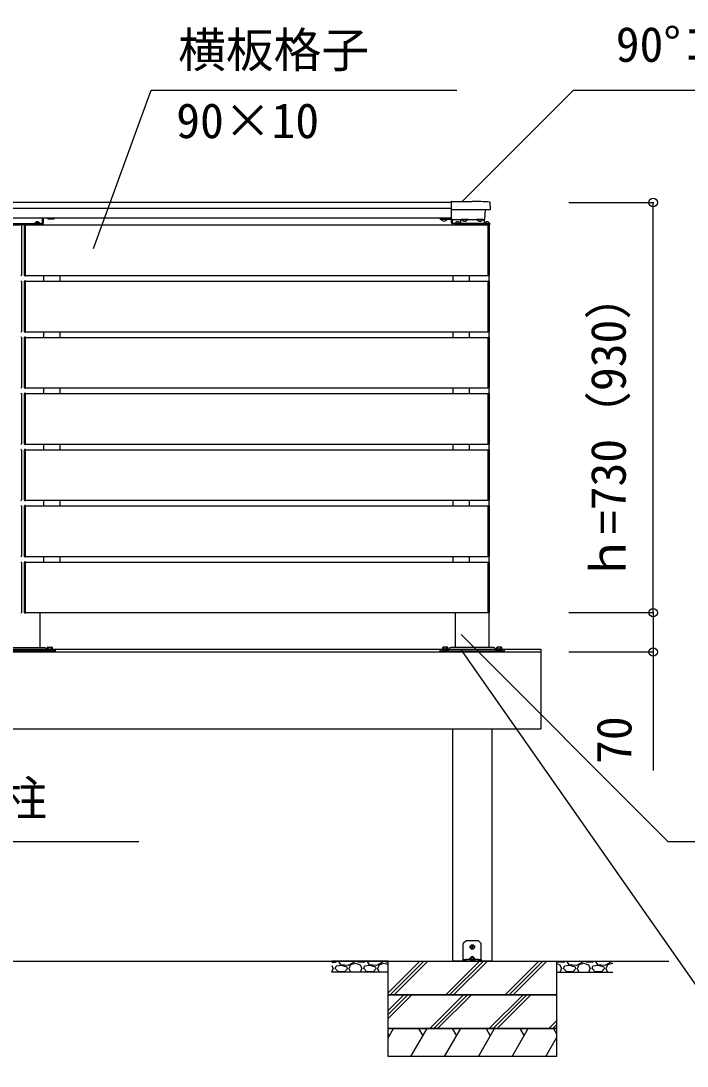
# Model space of a CAD drawing. Units: millimetres, scale not verified. Extents: x -4375 to 4375, y -6502 to 6475.
# Drawn here: x 761 to 1946, y 61 to 1921 of the extents above; entities that cross this region are included whole.
import ezdxf
from ezdxf.enums import TextEntityAlignment as Align

# ---------------------------------------------------------------- set-up
doc = ezdxf.new("R2010")
doc.units = ezdxf.units.MM
doc.header["$LTSCALE"] = 30
for name, color, linetype in [('0-2_YKK_13', 4, 'Continuous'), ('0-3_YKK_A1', 4, 'Continuous'), ('0-4_YKK_D', 6, 'Continuous')]:
    doc.layers.add(name, color=color, linetype=linetype)
doc.styles.add('ＭＳ ゴシック', font='')
doc.styles.get('ＭＳ ゴシック').set_extended_font_data('MS Gothic')

msp = doc.modelspace()

# ---------------------------------------------------------------- linework, layer by layer
at = {"layer": '0-2_YKK_13'}
for p, q in [((1552.41, 283.61), (1548, 279.2)), ((1548, 251.2), (1548, 279.2)), ((1574.17, 284.2), (1553.83, 284.2)), ((1580, 279.2), (1575.59, 283.61)), ((1580, 251.2), (1580, 279.2)), ((1561.76, 273.7), (1562.86, 273.72)), ((1561.76, 272.7), (1562.86, 272.68)), ((1562.86, 273.72), (1563.38, 273.82)), ((1562.86, 272.68), (1563.38, 272.58)), ((1563.48, 274.34), (1563.38, 273.82)), ((1563.48, 272.06), (1563.38, 272.58)), ((1563.5, 275.44), (1563.48, 274.34)), ((1563.5, 270.96), (1563.48, 272.06)), ((1564.5, 275.44), (1564.52, 274.34)), ((1564.5, 270.96), (1564.52, 272.06)), ((1564.52, 274.34), (1564.62, 273.82)), ((1564.52, 272.06), (1564.62, 272.58)), ((1565.14, 273.72), (1564.62, 273.82)), ((1565.14, 272.68), (1564.62, 272.58)), ((1566.24, 273.7), (1565.14, 273.72)), ((1566.24, 272.7), (1565.14, 272.68)), ((1548, 250.7), (1548, 251.2)), ((1552.41, 248.2), (1548, 248.2)), ((1552.41, 250.7), (1553.83, 250.7)), ((1552.41, 248.2), (1552.41, 250.7)), ((1553.83, 248.2), (1552.41, 248.2)), ((1574.17, 250.7), (1553.83, 250.7)), ((1574.17, 248.2), (1553.83, 248.2)), ((1562.56, 255.66), (1558.1, 251.2)), ((1560, 251.62), (1560, 251.2)), ((1560.5, 250.7), (1567.5, 250.7)), ((1569.9, 251.2), (1565.44, 255.66)), ((1568, 251.62), (1568, 251.2)), ((1574.17, 250.7), (1575.59, 250.7)), ((1575.59, 248.2), (1574.17, 248.2)), ((1575.59, 250.7), (1580, 250.7)), ((1575.59, 250.7), (1575.59, 248.2)), ((1580, 248.2), (1575.59, 248.2)), ((1580, 251.2), (1580, 250.7)), ((1580, 250.7), (1580, 248.2))]:
    msp.add_line(p, q, dxfattribs=at)
msp.add_lwpolyline([(1548, 248.2), (1548, 250.7), (1552.41, 250.7)], dxfattribs=at)
msp.add_circle((1564, 273.2), 4, dxfattribs=at)
for centre, radius, start, end in [((1553.83, 282.2), 2, 90, 135), ((1574.17, 282.2), 2, 45, 90), ((1564, 273.2), 2.3, 167.44414, 192.55586), ((1564, 273.2), 2.3, 77.44414, 102.55586), ((1564, 273.2), 2.3, 257.44414, 282.55586), ((1564, 273.2), 2.3, 347.44414, 12.55586), ((1561, 251.62), 1, 126.03188, 180), ((1560.5, 251.2), 0.5, 180, 270), ((1564, 247.5), 6.1, 53.96812, 126.03188), ((1567.5, 251.2), 0.5, 270, 0), ((1567, 251.62), 1, 0, 53.96812)]:
    msp.add_arc(centre, radius, start, end, dxfattribs=at)
for centre, major_axis, ratio, start_param, end_param in [((1558.6, 251.2), (0.688, 0.425), 0.381966, 2.1243707, 3.695167), ((1564, 252.77), (0, -3.54), 0.707107, 2.5261129, 3.7570724), ((1569.4, 251.2), (0.688, -0.425), 0.381966, 5.7296109, 7.3004073)]:
    msp.add_ellipse(centre, major_axis=major_axis, ratio=ratio, start_param=start_param, end_param=end_param, dxfattribs=at)
at = {"layer": '0-3_YKK_A1'}
for p, q in [((1527.5, 1600), (1564, 1600)), ((1526.5, 1598.2), (-65, 1598.2)), ((1526.5, 1587.7), (-65, 1587.7)), ((1526.5, 1599), (1526.5, 1568.63)), ((1527.5, 1585.9), (1595.5, 1585.9)), ((1586.3, 1567.7), (1587.25, 1585.9)), ((1596.5, 1586.96), (1595.82, 1598.11)), ((1526.5, 1570.2), (-65.13, 1570.2)), ((799, 1561.7), (799, 1570.2)), ((801, 1561.7), (801, 1570.2)), ((808.23, 1569.35), (808.23, 1570.2)), ((809, 1568.9), (808.23, 1569.35)), ((819, 1568.9), (809, 1568.9)), ((811.11, 1569.35), (811.11, 1570.2)), ((816.89, 1569.35), (816.89, 1570.2)), ((819, 1568.9), (819.77, 1569.35)), ((819.77, 1569.35), (819.77, 1570.2)), ((1507, 1570.2), (1507, 1567.7)), ((1526.5, 1570.2), (1507, 1570.2)), ((1526.5, 1567.7), (1507, 1567.7)), ((1509.25, 1567.6), (1509.25, 1567.7)), ((1518.75, 1567.6), (1518.75, 1567.7)), ((1526.5, 1567.7), (1527.5, 1567.7)), ((1527, 1561.7), (1527, 1567.7)), ((1527, 1561.7), (1527, 1567.7)), ((1529, 1567.7), (1527, 1567.7)), ((1529, 1565.7), (1527, 1565.7)), ((1527.5, 1567.7), (1586.3, 1567.7)), ((1529, 1561.7), (1529, 1567.7)), ((1529, 1561.7), (1529, 1567.7)), ((1545, 1567.7), (1543, 1565.7)), ((1543, 1565.7), (1543, 1560.7)), ((1556.5, 1567.7), (1545, 1567.7)), ((1555.25, 1567.7), (1545.75, 1567.7)), ((1555.25, 1567.19), (1555.25, 1567.7)), ((1583, 1567.7), (1571.5, 1567.7)), ((1582.25, 1567.7), (1572.75, 1567.7)), ((1582.25, 1567.19), (1582.25, 1567.7)), ((1583, 1567.7), (1585, 1565.7)), ((1585, 1565.7), (1585, 1560.7)), ((730, 1560.7), (798, 1560.7)), ((798, 1558.7), (730, 1558.7)), ((761.5, 1557.64), (761.5, 1468.76)), ((766.5, 1557.64), (766.5, 1468.76)), ((768.5, 1558.2), (1533, 1558.2)), ((794.75, 1560.7), (785.25, 1560.7)), ((794.75, 1561.21), (794.75, 1560.7)), ((795, 1560.7), (795, 1558.7)), ((1595, 1560.7), (1530, 1560.7)), ((1533, 1560.7), (1533, 1558.7)), ((1533.25, 1561.21), (1533.25, 1560.7)), ((1533.25, 1560.7), (1542.75, 1560.7)), ((1585.25, 1561.21), (1585.25, 1560.7)), ((1585.25, 1560.7), (1594.75, 1560.7)), ((1586.3, 1560.7), (1586.3, 1560.7)), ((1594, 806.2), (1594, 1558.2)), ((1594, 1557.64), (1594, 1468.76)), ((761.5, 1457.64), (761.5, 1368.76)), ((766.5, 1457.64), (766.5, 1368.76)), ((768.5, 1468.2), (1592, 1468.2)), ((768.5, 1458.2), (1592, 1458.2)), ((801.6, 1458.2), (801.6, 1468.2)), ((830.5, 1458.2), (830.5, 1468.2)), ((1530, 1458.2), (1530, 1468.2)), ((1558.9, 1458.2), (1558.9, 1468.2)), ((1594, 1457.64), (1594, 1368.76)), ((768.5, 1368.2), (1592, 1368.2)), ((768.5, 1358.2), (1592, 1358.2)), ((801.6, 1358.2), (801.6, 1368.2)), ((830.5, 1358.2), (830.5, 1368.2)), ((1530, 1358.2), (1530, 1368.2)), ((1558.9, 1358.2), (1558.9, 1368.2)), ((761.5, 1357.64), (761.5, 1268.76)), ((766.5, 1357.64), (766.5, 1268.76)), ((1594, 1357.64), (1594, 1268.76)), ((768.5, 1268.2), (1592, 1268.2)), ((801.6, 1258.2), (801.6, 1268.2)), ((830.5, 1258.2), (830.5, 1268.2)), ((1530, 1258.2), (1530, 1268.2)), ((1558.9, 1258.2), (1558.9, 1268.2)), ((761.5, 1257.64), (761.5, 1168.76)), ((766.5, 1257.64), (766.5, 1168.76)), ((768.5, 1258.2), (1592, 1258.2)), ((1594, 1257.64), (1594, 1168.76)), ((761.5, 1157.64), (761.5, 1068.76)), ((766.5, 1157.64), (766.5, 1068.76)), ((768.5, 1168.2), (1592, 1168.2)), ((768.5, 1158.2), (1592, 1158.2)), ((801.6, 1158.2), (801.6, 1168.2)), ((830.5, 1158.2), (830.5, 1168.2)), ((1530, 1158.2), (1530, 1168.2)), ((1558.9, 1158.2), (1558.9, 1168.2)), ((1594, 1157.64), (1594, 1068.76)), ((768.5, 1068.2), (1592, 1068.2)), ((801.6, 1058.2), (801.6, 1068.2)), ((830.5, 1058.2), (830.5, 1068.2)), ((1530, 1058.2), (1530, 1068.2)), ((1558.9, 1058.2), (1558.9, 1068.2)), ((761.5, 1057.64), (761.5, 968.76)), ((766.5, 1057.64), (766.5, 968.76)), ((768.5, 1058.2), (1592, 1058.2)), ((1594, 1057.64), (1594, 968.76)), ((768.5, 968.2), (1592, 968.2)), ((801.6, 958.2), (801.6, 968.2)), ((830.5, 958.2), (830.5, 968.2)), ((1530, 958.2), (1530, 968.2)), ((1558.9, 958.2), (1558.9, 968.2)), ((761.5, 957.64), (761.5, 868.76)), ((766.5, 957.64), (766.5, 868.76)), ((768.5, 958.2), (1592, 958.2)), ((1594, 957.64), (1594, 868.76)), ((768.5, 868.2), (1592, 868.2)), ((794, 868.2), (794, 806.2)), ((1534, 806.2), (1534, 868.2)), ((706.5, 801.4), (821.5, 801.4)), ((726.29, 806.2), (801.71, 806.2)), ((794, 801.4), (734, 801.4)), ((804.92, 804.35), (806.16, 802.2)), ((807.3, 803.2), (816.7, 803.2)), ((807.3, 802.2), (807.3, 803.2)), ((808, 806.7), (807.38, 806.34)), ((807.38, 803.2), (807.38, 806.34)), ((808, 806.7), (816, 806.7)), ((809.5, 803.2), (814.5, 803.2)), ((809.69, 803.2), (809.69, 806.34)), ((814.31, 803.2), (814.31, 806.34)), ((816, 806.7), (816.62, 806.34)), ((816.62, 803.2), (816.62, 806.34)), ((816.7, 803.2), (816.7, 802.2)), ((821.5, 801.4), (821.5, 798.2)), ((1621.5, 801.4), (1506.5, 801.4)), ((1520.7, 803.2), (1511.3, 803.2)), ((1511.3, 803.2), (1511.3, 802.2)), ((1512, 806.7), (1511.38, 806.34)), ((1511.38, 803.2), (1511.38, 806.34)), ((1520, 806.7), (1512, 806.7)), ((1518.5, 803.2), (1513.5, 803.2)), ((1513.69, 803.2), (1513.69, 806.34)), ((1518.31, 803.2), (1518.31, 806.34)), ((1520, 806.7), (1520.62, 806.34)), ((1520.62, 803.2), (1520.62, 806.34)), ((1520.7, 802.2), (1520.7, 803.2)), ((1523.07, 804.35), (1521.83, 802.2)), ((1523.07, 804.35), (1522.77, 803.83)), ((1601.72, 806.2), (1526.28, 806.2)), ((1604.5, 801.4), (1617.5, 801.4)), ((1604.93, 804.35), (1605.23, 803.83)), ((1604.93, 804.35), (1606.17, 802.2)), ((1616.7, 803.2), (1607.3, 803.2)), ((1607.3, 803.2), (1607.3, 802.2)), ((1608, 806.7), (1607.38, 806.34)), ((1607.38, 803.2), (1607.38, 806.34)), ((1616, 806.7), (1608, 806.7)), ((1614.5, 803.2), (1609.5, 803.2)), ((1609.69, 803.2), (1609.69, 806.34)), ((1614.31, 803.2), (1614.31, 806.34)), ((1616, 806.7), (1616.62, 806.34)), ((1616.62, 803.2), (1616.62, 806.34)), ((1616.7, 802.2), (1616.7, 803.2)), ((1621.5, 798.2), (1621.5, 801.4)), ((1621.5, 798.2), (1621.5, 801.4)), ((1686, 803.2), (1686, 661.2)), ((-1963, 798.2), (1686, 798.2)), ((706.5, 798.2), (821.5, 798.2)), ((821.5, 798.2), (706.5, 798.2)), ((821.5, 798.2), (706.5, 798.2)), ((711.5, 798.2), (811.5, 798.2)), ((1506.5, 798.2), (1621.5, 798.2)), ((1621.5, 798.2), (1506.5, 798.2)), ((1616.5, 798.2), (1516.5, 798.2)), ((1529, 661.2), (1529, 248.2)), ((1599, 661.2), (1599, 248.2)), ((1599, 661.2), (1599, 248.2)), ((-2186.58, 248.2), (1914, 248.2)), ((1414, 248.2), (1314, 248.2)), ((1314, 246.39), (1320.03, 246.1)), ((1320.03, 246.1), (1322.74, 248.2)), ((1326.64, 247.63), (1327.15, 248.2)), ((1330.19, 241.53), (1326.64, 247.63)), ((1353.56, 246.1), (1342.89, 240.52)), ((1344.92, 234.93), (1347.97, 242.04)), ((1347.97, 242.04), (1356.1, 244.58)), ((1354.16, 248.2), (1353.56, 246.1)), ((1356.1, 244.58), (1364.23, 241.53)), ((1359.5, 248.2), (1360.16, 246.61)), ((1360.16, 246.61), (1370.83, 246.1)), ((1370.83, 246.1), (1373.54, 248.2)), ((1377.44, 247.63), (1377.95, 248.2)), ((1380.99, 241.53), (1377.44, 247.63)), ((1404.36, 246.1), (1393.69, 240.52)), ((1395.72, 234.93), (1398.77, 242.04)), ((1398.77, 242.04), (1406.9, 244.58)), ((1404.96, 248.2), (1404.36, 246.1)), ((1406.9, 244.58), (1414, 241.92)), ((1410.3, 248.2), (1410.96, 246.61)), ((1410.96, 246.61), (1414, 246.47)), ((1414, 191.65), (1470.55, 248.2)), ((1417.62, 188.2), (1477.62, 248.2)), ((1424.69, 188.2), (1484.69, 248.2)), ((1516.61, 188.2), (1576.61, 248.2)), ((1523.69, 188.2), (1583.69, 248.2)), ((1599.08, 248.2), (1528.92, 248.2)), ((1530.76, 188.2), (1590.76, 248.2)), ((1622.68, 188.2), (1682.68, 248.2)), ((1629.75, 188.2), (1689.75, 248.2)), ((1636.82, 188.2), (1696.82, 248.2)), ((1714, 248.2), (1814, 248.2)), ((1714, 243.72), (1719.83, 241.53)), ((1715.1, 248.2), (1715.76, 246.61)), ((1715.76, 246.61), (1726.43, 246.1)), ((1726.43, 246.1), (1729.14, 248.2)), ((1733.04, 247.63), (1733.55, 248.2)), ((1736.59, 241.53), (1733.04, 247.63)), ((1759.96, 246.1), (1749.29, 240.52)), ((1751.32, 234.93), (1754.37, 242.04)), ((1754.37, 242.04), (1762.5, 244.58)), ((1760.56, 248.2), (1759.96, 246.1)), ((1762.5, 244.58), (1770.63, 241.53)), ((1765.9, 248.2), (1766.56, 246.61)), ((1766.56, 246.61), (1777.23, 246.1)), ((1777.23, 246.1), (1779.94, 248.2)), ((1783.84, 247.63), (1784.35, 248.2)), ((1787.39, 241.53), (1783.84, 247.63)), ((1810.76, 246.1), (1800.09, 240.52)), ((1802.12, 234.93), (1805.17, 242.04)), ((1805.17, 242.04), (1813.3, 244.58)), ((1811.36, 248.2), (1810.76, 246.1)), ((1813.3, 244.58), (1814, 244.32)), ((1314, 240.29), (1316.48, 234.93)), ((1414, 228.2), (1314, 228.2)), ((1314.07, 228.2), (1316.48, 234.93)), ((1320.03, 234.93), (1321.56, 238.99)), ((1325.62, 228.83), (1320.03, 234.93)), ((1331.21, 240.01), (1321.56, 238.99)), ((1337.3, 229.85), (1325.62, 228.83)), ((1342.89, 240.52), (1330.19, 241.53)), ((1341.37, 237.47), (1331.21, 240.01)), ((1341.88, 234.93), (1337.3, 229.85)), ((1341.88, 234.93), (1341.37, 237.47)), ((1344.42, 234.93), (1347.3, 228.2)), ((1364.23, 241.53), (1367.28, 234.93)), ((1364.87, 228.2), (1367.28, 234.93)), ((1370.83, 234.93), (1372.36, 238.99)), ((1376.42, 228.83), (1370.83, 234.93)), ((1382.01, 240.01), (1372.36, 238.99)), ((1388.1, 229.85), (1376.42, 228.83)), ((1393.69, 240.52), (1380.99, 241.53)), ((1392.17, 237.47), (1382.01, 240.01)), ((1392.68, 234.93), (1388.1, 229.85)), ((1392.68, 234.93), (1392.17, 237.47)), ((1395.22, 234.93), (1398.1, 228.2)), ((1714, 228.2), (1814, 228.2)), ((1719.83, 241.53), (1722.88, 234.93)), ((1720.47, 228.2), (1722.88, 234.93)), ((1726.43, 234.93), (1727.96, 238.99)), ((1732.02, 228.83), (1726.43, 234.93)), ((1737.61, 240.01), (1727.96, 238.99)), ((1743.7, 229.85), (1732.02, 228.83)), ((1749.29, 240.52), (1736.59, 241.53)), ((1747.77, 237.47), (1737.61, 240.01)), ((1748.28, 234.93), (1743.7, 229.85)), ((1748.28, 234.93), (1747.77, 237.47)), ((1750.82, 234.93), (1753.7, 228.2)), ((1770.63, 241.53), (1773.68, 234.93)), ((1771.27, 228.2), (1773.68, 234.93)), ((1777.23, 234.93), (1778.76, 238.99)), ((1782.82, 228.83), (1777.23, 234.93)), ((1788.41, 240.01), (1778.76, 238.99)), ((1794.5, 229.85), (1782.82, 228.83)), ((1800.09, 240.52), (1787.39, 241.53)), ((1798.57, 237.47), (1788.41, 240.01)), ((1799.08, 234.93), (1794.5, 229.85)), ((1799.08, 234.93), (1798.57, 237.47)), ((1801.62, 234.93), (1804.5, 228.2)), ((1414, 188.2), (1714, 188.2)), ((1414, 160.09), (1442.11, 188.2)), ((1414, 153.02), (1449.18, 188.2)), ((1414, 145.95), (1456.25, 188.2)), ((1488.17, 128.2), (1548.17, 188.2)), ((1495.24, 128.2), (1555.24, 188.2)), ((1502.31, 128.2), (1562.31, 188.2)), ((1594.24, 128.2), (1654.24, 188.2)), ((1601.31, 128.2), (1661.31, 188.2)), ((1608.38, 128.2), (1668.38, 188.2)), ((1700.3, 128.2), (1714, 141.9)), ((1707.37, 128.2), (1714, 134.83)), ((1414, 111.66), (1423.55, 128.2)), ((1414, 118.37), (1415.94, 115.02)), ((1454.72, 78.2), (1483.59, 128.2)), ((1468.37, 128.2), (1475.98, 115.02)), ((1514.77, 78.2), (1543.64, 128.2)), ((1528.41, 128.2), (1536.03, 115.02)), ((1574.81, 78.2), (1603.68, 128.2)), ((1588.46, 128.2), (1596.07, 115.02)), ((1634.86, 78.2), (1663.72, 128.2)), ((1648.5, 128.2), (1656.11, 115.02)), ((1708.55, 128.2), (1714, 118.76)), ((1694.9, 78.2), (1714, 111.28))]:
    msp.add_line(p, q, dxfattribs=at)
at = {"layer": '0-3_YKK_A1', "color": 7}
for p, q in [((-1963, 803.2), (1686, 803.2)), ((-1963, 661.2), (1686, 661.2))]:
    msp.add_line(p, q, dxfattribs=at)
at = {"layer": '0-3_YKK_A1'}
for points in [[(1555.25, 1567.19), (1545.75, 1567.19), (1545.75, 1567.7)], [(1582.25, 1567.19), (1572.75, 1567.19), (1572.75, 1567.7)], [(768.5, 1558.2), (795, 1558.2), (795, 1558.7), (733, 1558.7), (733, 1558.2), (759.5, 1558.2)], [(767.44, 1467.76), (768.5, 1467.7), (768.5, 1558.7), (767.44, 1558.64)], [(794.75, 1561.21), (785.25, 1561.21), (785.25, 1560.7)], [(1530, 1558.7), (1595, 1558.7), (1595, 1560.7)], [(1533.25, 1561.21), (1542.75, 1561.21), (1542.75, 1560.7)], [(1585.25, 1561.21), (1594.75, 1561.21), (1594.75, 1560.7)], [(1593.06, 1467.76), (1592, 1467.7), (1592, 1558.7), (1593.06, 1558.64)], [(767.44, 1367.76), (768.5, 1367.7), (768.5, 1458.7), (767.44, 1458.64)], [(1593.06, 1367.76), (1592, 1367.7), (1592, 1458.7), (1593.06, 1458.64)], [(767.44, 1267.76), (768.5, 1267.7), (768.5, 1358.7), (767.44, 1358.64)], [(1593.06, 1267.76), (1592, 1267.7), (1592, 1358.7), (1593.06, 1358.64)], [(767.44, 1167.76), (768.5, 1167.7), (768.5, 1258.7), (767.44, 1258.64)], [(1593.06, 1167.76), (1592, 1167.7), (1592, 1258.7), (1593.06, 1258.64)], [(767.44, 1067.76), (768.5, 1067.7), (768.5, 1158.7), (767.44, 1158.64)], [(1593.06, 1067.76), (1592, 1067.7), (1592, 1158.7), (1593.06, 1158.64)], [(767.44, 967.76), (768.5, 967.7), (768.5, 1058.7), (767.44, 1058.64)], [(1593.06, 967.76), (1592, 967.7), (1592, 1058.7), (1593.06, 1058.64)], [(767.44, 867.76), (768.5, 867.7), (768.5, 958.7), (767.44, 958.64)], [(1593.06, 867.76), (1592, 867.7), (1592, 958.7), (1593.06, 958.64)], [(821.5, 801.4), (821.5, 798.2), (706.5, 798.2), (706.5, 801.4)], [(1506.5, 801.4), (1506.5, 798.2), (1621.5, 798.2)], [(1414, 188.2), (1714, 188.2), (1414, 188.2)], [(1414, 188.2), (1714, 188.2), (1414, 188.2)], [(1414, 188.2), (1714, 188.2), (1414, 188.2)], [(1414, 188.2), (1714, 188.2), (1414, 188.2)], [(1714, 188.2), (1414, 188.2), (1714, 188.2)], [(1714, 188.2), (1714, 128.2), (1414, 128.2), (1414, 188.2)]]:
    msp.add_lwpolyline(points, dxfattribs=at)
for points in [[(1595, 1558.7), (1533, 1558.7), (1533, 1558.2), (1595, 1558.2)], [(818, 801.4), (806, 801.4), (806, 802.2), (818, 802.2)], [(1510, 801.4), (1522, 801.4), (1522, 802.2), (1510, 802.2)], [(1606, 801.4), (1618, 801.4), (1618, 802.2), (1606, 802.2)], [(1414, 248.2), (1714, 248.2), (1714, 188.2), (1414, 188.2)], [(1414, 128.2), (1714, 128.2), (1714, 78.2), (1414, 78.2)]]:
    msp.add_lwpolyline(points, close=True, dxfattribs=at)
for centre, radius, start, end in [((1527.5, 1599), 1, 89.99999, 179.99999), ((1564, 1098.2), 501.8, 86.47192, 90.00333), ((1527.5, 1586.9), 1, 179.99999, 269.99999), ((1594.82, 1598.05), 1, 3.49999, 86.47192), ((1595.5, 1586.9), 1, 269.99999, 3.49999), ((790, 1557.93), 5.77, 34.65097, 145.34903), ((809.67, 1571.46), 2.56, 235.61708, 304.38292), ((814, 1578.45), 9.55, 252.41276, 287.58724), ((818.33, 1571.46), 2.56, 235.61708, 304.38292), ((1514, 1571.1), 5.9, 216.38155, 236.151), ((1514, 1571.1), 5.9, 236.151, 303.84899), ((1514, 1571.1), 5.9, 303.84899, 323.61843), ((1538, 1557.93), 5.77, 34.65096, 145.34902), ((1550.5, 1570.47), 5.77, 214.65096, 325.34902), ((1577.5, 1570.47), 5.77, 214.65096, 325.34902), ((1590, 1557.93), 5.77, 34.65096, 145.34902), ((760.5, 1557.64), 1, 0.00002, 86.50002), ((767.5, 1557.64), 1, 93.5, 180), ((798, 1561.7), 1, 270, 0), ((798, 1561.7), 3, 270, 0), ((1530, 1561.7), 3, 179.99999, 269.99999), ((1530, 1561.7), 1, 179.99999, 269.99999), ((1593, 1557.64), 1, 0.00001, 86.50001), ((760.5, 1468.76), 1, 273.50002, 0.00002), ((760.5, 1457.64), 1, 0.00002, 86.50002), ((767.5, 1468.76), 1, 180, 266.5), ((767.5, 1457.64), 1, 93.5, 180), ((1593, 1468.76), 1, 273.50001, 0.00001), ((1593, 1457.64), 1, 0.00001, 86.50001), ((760.5, 1368.76), 1, 273.50002, 0.00002), ((760.5, 1357.64), 1, 0.00002, 86.50002), ((767.5, 1368.76), 1, 180, 266.5), ((767.5, 1357.64), 1, 93.5, 180), ((1593, 1368.76), 1, 273.50001, 0.00001), ((1593, 1357.64), 1, 0.00001, 86.50001), ((760.5, 1268.76), 1, 273.50002, 0.00002), ((767.5, 1268.76), 1, 180, 266.5), ((1593, 1268.76), 1, 273.50001, 0.00001), ((760.5, 1257.64), 1, 0.00002, 86.50002), ((767.5, 1257.64), 1, 93.5, 180), ((1593, 1257.64), 1, 0.00001, 86.50001), ((760.5, 1168.76), 1, 273.50002, 0.00002), ((760.5, 1157.64), 1, 0.00002, 86.50002), ((767.5, 1168.76), 1, 180, 266.5), ((767.5, 1157.64), 1, 93.5, 180), ((1593, 1168.76), 1, 273.50001, 0.00001), ((1593, 1157.64), 1, 0.00001, 86.50001), ((760.5, 1068.76), 1, 273.50002, 0.00002), ((767.5, 1068.76), 1, 180, 266.5), ((1593, 1068.76), 1, 273.50001, 0.00001), ((760.5, 1057.64), 1, 0.00002, 86.50002), ((767.5, 1057.64), 1, 93.5, 180), ((1593, 1057.64), 1, 0.00001, 86.50001), ((760.5, 968.76), 1, 273.50002, 0.00002), ((767.5, 968.76), 1, 180, 266.5), ((1593, 968.76), 1, 273.50001, 0.00001), ((760.5, 957.64), 1, 0.00002, 86.50002), ((767.5, 957.64), 1, 93.5, 180), ((1593, 957.64), 1, 0.00001, 86.50001), ((760.5, 868.76), 1, 273.50002, 0.00002), ((767.5, 868.76), 1, 180, 266.5), ((1593, 868.76), 1, 273.50001, 0.00001), ((801.71, 802.5), 3.7, 30.00001, 90), ((808.54, 804.66), 2.04, 55.61575, 124.38425), ((812, 799.06), 7.64, 72.41205, 107.58795), ((815.46, 804.66), 2.04, 55.61575, 124.38425), ((1512.54, 804.66), 2.04, 55.61575, 124.38425), ((1516, 799.06), 7.64, 72.41205, 107.58795), ((1519.46, 804.66), 2.04, 55.61575, 124.38425), ((1526.28, 802.5), 3.7, 90, 149.99999), ((1601.72, 802.5), 3.7, 30.00001, 90), ((1608.54, 804.66), 2.04, 55.61575, 124.38425), ((1612, 799.06), 7.64, 72.41205, 107.58795), ((1615.46, 804.66), 2.04, 55.61575, 124.38425)]:
    msp.add_arc(centre, radius, start, end, dxfattribs=at)
msp.add_ellipse((1527.5, 1568.46), major_axis=(0.01, -19.11), ratio=0.052332, start_param=4.7036504, end_param=4.7524207, dxfattribs=at)
at = {"layer": '0-4_YKK_D'}
for p, q in [((1736, 1598.2), (1887, 1598.2)), ((1886, 868.2), (1886, 1598.2)), ((1736, 868.2), (1887, 868.2)), ((1736, 868.2), (1887, 868.2)), ((1736, 798.2), (1887, 798.2))]:
    msp.add_line(p, q, dxfattribs=at)
for points in [[(889.57, 1516.24), (992.19, 1798.2), (1536.39, 1798.2)], [(1545.75, 1600), (1743.95, 1798.2), (2925.59, 1798.2)], [(1886, 868.2), (1886, 798.2), (1886, 587.12)], [(1543.93, 829.07), (1911.8, 461.2), (2756.3, 461.2)], [(-40.48, 811.2), (161.59, 461.2), (970.3, 461.2)], [(1543.09, 803.2), (2062.65, 61.2), (2899.69, 61.2)]]:
    msp.add_lwpolyline(points, dxfattribs=at)
for centre in [(1886, 1598.2), (1886, 868.2), (1886, 868.2), (1886, 798.2)]:
    msp.add_circle(centre, 7.5, dxfattribs=at)

# ---------------------------------------------------------------- texts
at = {"layer": '0-4_YKK_D', "style": 'ＭＳ ゴシック'}
for s, p in [('90°コーナーブロック', (1819.28, 1829.83)), ('横板格子', (1040.39, 1819.95)), ('90×10', (1037.01, 1694)), ('〈吊元用〉中柱', (212.07, 487.86))]:
    msp.add_text(s, height=62.32, dxfattribs=at).set_placement(p, align=Align.BOTTOM_LEFT)
for s, p in [('ｈ=730（930）', (1855.86, 922.9)), ('70', (1866, 598.91))]:
    msp.add_text(s, height=62.32, rotation=90, dxfattribs=at).set_placement(p, align=Align.BOTTOM_LEFT)

doc.saveas('drawing.dxf')
